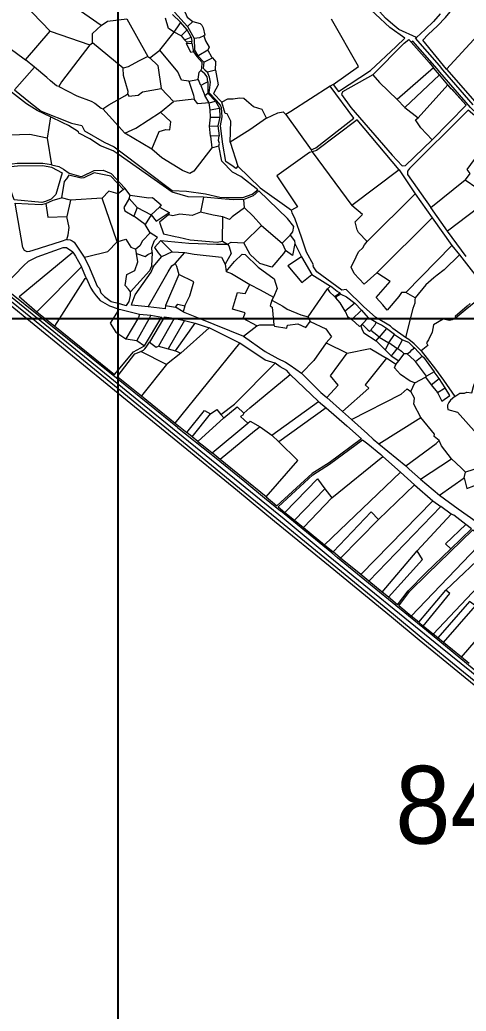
# Model space of a CAD drawing. Header units: metres. Extents: x 548946 to 557077, y 1838800 to 1845419.
# Drawn here: x 550899 to 551358, y 1840288 to 1841307 of the extents above; entities that cross this region are included whole.
import ezdxf
from ezdxf.enums import TextEntityAlignment as Align

# ---------------------------------------------------------------- set-up
doc = ezdxf.new("R2010")
doc.units = ezdxf.units.M
doc.header["$LTSCALE"] = 28
doc.linetypes.add('MEDIUM_DASHED', pattern=[4.5, 3, -1.5])
for name, color, linetype, lineweight in [('10', 7, 'Continuous', 13), ('22', 7, 'Continuous', 13), ('30', 7, 'Continuous', 13), ('46', 7, 'Continuous', 13), ('55', 7, 'Continuous', 35), ('60', 7, 'Continuous', 25)]:
    doc.layers.add(name, color=color, linetype=linetype, lineweight=lineweight)

msp = doc.modelspace()

# ---------------------------------------------------------------- linework, layer by layer
at = {"layer": '10'}
for p, q in [((550982.75, 1841301.4), (550906.26, 1841354.74)), ((551009.18, 1841308.18), (551030.6, 1841269.44)), ((551056.03, 1841312.61), (551064.32, 1841304.8)), ((551057.92, 1841315.1), (551071.43, 1841300.53)), ((551071.02, 1841296.87), (551064.32, 1841304.8)), ((551076.87, 1841305.67), (551071.43, 1841300.53)), ((551071.43, 1841300.53), (551078.12, 1841287.87)), ((550904.93, 1841266.15), (550930.15, 1841295.68)), ((550930.15, 1841295.68), (550971.09, 1841281.44)), ((551042.97, 1841276.12), (551057.58, 1841294.52)), ((551064.95, 1841290.62), (551057.58, 1841294.52)), ((551071.02, 1841296.87), (551064.95, 1841290.62)), ((551064.95, 1841290.62), (551068.28, 1841286.78)), ((551068.28, 1841286.78), (551075.27, 1841289.45)), ((551075.27, 1841289.45), (551071.02, 1841296.87)), ((551075.27, 1841289.45), (551075.83, 1841284.82)), ((550971.09, 1841281.44), (550973.86, 1841283.43)), ((551005.13, 1841257.38), (550973.86, 1841283.43)), ((551068.28, 1841286.78), (551070.66, 1841284.22)), ((551070.66, 1841284.22), (551070.39, 1841282.96)), ((551075.83, 1841284.82), (551070.66, 1841284.22)), ((551075.97, 1841283.31), (551075.83, 1841284.82)), ((551030.6, 1841269.44), (551032.83, 1841268.15)), ((551032.83, 1841268.15), (551042.97, 1841276.12)), ((551083.18, 1841270.6), (551082.17, 1841270.33)), ((551088.24, 1841263.73), (551082.17, 1841270.33)), ((551092.48, 1841276.09), (551083.18, 1841270.6)), ((551088.24, 1841263.73), (551097.1, 1841268.11)), ((551097.1, 1841268.11), (551100.65, 1841264.16)), ((550893.3, 1841235.35), (550914.1, 1841258.46)), ((550914.1, 1841258.46), (550904.93, 1841266.15)), ((551100.2, 1841255.35), (551100.65, 1841264.16)), ((551324.34, 1841258.02), (551286.92, 1841225.41)), ((551100.2, 1841255.35), (551091.83, 1841253.27)), ((551330.58, 1841250.52), (551295.1, 1841217.23)), ((551057.17, 1841223.3), (551044.43, 1841236.64)), ((551084.96, 1841239.85), (551082.46, 1841246.36)), ((551084.96, 1841239.85), (551089.33, 1841229.44)), ((551092.39, 1841243.57), (551092.47, 1841231.67)), ((551221.26, 1841240.82), (551218.22, 1841239.07)), ((551339.05, 1841240.44), (551308.56, 1841206.5)), ((551357.94, 1841219.4), (551339.05, 1841240.44)), ((551089.33, 1841229.44), (551092.47, 1841231.67)), ((551093.53, 1841221.74), (551089.33, 1841229.44)), ((551092.47, 1841231.67), (551100.21, 1841223.7)), ((551043.61, 1841212.42), (551057.17, 1841223.3)), ((551078.4, 1841225.77), (551057.17, 1841223.3)), ((551100.21, 1841223.7), (551104.28, 1841216.31)), ((551104.28, 1841216.31), (551104.53, 1841207.19)), ((550930.55, 1841207.59), (550927.1, 1841185.65)), ((550984.25, 1841215.56), (551007.12, 1841190.6)), ((551104.53, 1841207.19), (551102.7, 1841198.1)), ((551172.57, 1841209.78), (551198.62, 1841173.56)), ((551102.7, 1841198.1), (551104.05, 1841187.78)), ((551323, 1841183.9), (551311.46, 1841196.3)), ((550927.1, 1841185.65), (550931.6, 1841158.04)), ((551034.66, 1841174.12), (551007.12, 1841190.6)), ((551094.95, 1841187.41), (551096.42, 1841175.43)), ((551096.42, 1841175.43), (551103.77, 1841177.72)), ((551106.72, 1841161.95), (551103.77, 1841177.72)), ((551115.35, 1841181.48), (551123.35, 1841156.64)), ((551198.62, 1841173.56), (551199.76, 1841171.37)), ((551199.76, 1841171.37), (551240.47, 1841116.39)), ((551288.97, 1841153.05), (551240.47, 1841116.39)), ((551288.97, 1841153.05), (551305.68, 1841128.16)), ((551321.61, 1841114.36), (551357.09, 1841142.62)), ((550951.16, 1841121.72), (550941.9, 1841124.14)), ((551007.01, 1841133.94), (551005.44, 1841132.75)), ((551012.56, 1841126.75), (551007.01, 1841133.94)), ((551011.54, 1841123.54), (551012.56, 1841126.75)), ((551088.03, 1841124.76), (551084.72, 1841109.3)), ((551305.68, 1841128.16), (551256.34, 1841079.21)), ((551305.68, 1841128.16), (551323.22, 1841103.76)), ((550951.16, 1841121.72), (550947.35, 1841104.87)), ((550999.15, 1841078.98), (550983.68, 1841123.84)), ((551019.55, 1841114.32), (551034.08, 1841106.66)), ((551042.57, 1841114.52), (551034.08, 1841106.66)), ((551042.57, 1841114.52), (551052.41, 1841109.12)), ((551130.14, 1841113.75), (551129.44, 1841122.51)), ((551339.02, 1841089.96), (551321.61, 1841114.36)), ((551027.78, 1841096.76), (551016.08, 1841105.19)), ((551052.41, 1841109.12), (551052, 1841106.57)), ((551107.34, 1841079.45), (551107.68, 1841104.55)), ((551323.22, 1841103.76), (551266.02, 1841046.92)), ((551323.22, 1841103.76), (551343.45, 1841075.09)), ((551033.1, 1841088.15), (551027.78, 1841096.76)), ((551129.37, 1841078.01), (551147.67, 1841095.77)), ((551358.2, 1841063.72), (551339.02, 1841089.96)), ((551044.09, 1841080.43), (551055.61, 1841068.52)), ((551107.34, 1841079.45), (551112.7, 1841076.6)), ((551135.76, 1841065.98), (551129.37, 1841078.01)), ((551168.67, 1841077.41), (551172.34, 1841069.93)), ((551181.77, 1841077.13), (551188.73, 1841063.35)), ((551343.45, 1841075.09), (551296.06, 1841026.67)), ((551343.45, 1841075.09), (551351.24, 1841065.47)), ((550898.22, 1841022.79), (550953.57, 1841068.16)), ((551018.96, 1841066.82), (551018.38, 1841071.27)), ((551035.1, 1841068.04), (551034.47, 1841054.03)), ((551036.35, 1841053.71), (551044.6, 1841063.42)), ((551055.61, 1841068.52), (551044.6, 1841063.42)), ((551055.61, 1841068.52), (551068.7, 1841068.08)), ((551058.75, 1841056.73), (551068.7, 1841068.08)), ((551351.24, 1841065.47), (551378.99, 1841030.05)), ((550916.43, 1841007), (550962.3, 1841053.25)), ((550967.06, 1841041.78), (550962.3, 1841053.25)), ((551036.35, 1841053.71), (551034.47, 1841054.03)), ((551109.99, 1841055.8), (551111.2, 1841048.38)), ((551062.45, 1841045.17), (551048.79, 1841013.33)), ((551189.1, 1841037.17), (551199.19, 1841045.43)), ((551199.19, 1841045.43), (551218.43, 1841033.43)), ((551218.43, 1841033.43), (551215.3, 1841030.41)), ((550898.22, 1841022.79), (550916.43, 1841007)), ((551195.42, 1841001.91), (551215.3, 1841030.41)), ((551222.71, 1841022.7), (551224.03, 1841021.39)), ((551229.23, 1841025.18), (551228.04, 1841026.32)), ((551305.6, 1841021.28), (551296.06, 1841026.67)), ((551048.79, 1841013.33), (551058.92, 1841011.63)), ((551068.71, 1841013.14), (551066.8, 1841006.99)), ((551159.8, 1841022.12), (551158.12, 1841019.09)), ((551250.26, 1841008.8), (551243.41, 1841015.83)), ((551000, 1841009.98), (551000.68, 1841009.74)), ((551022.18, 1841004.56), (551033.7, 1841003.35)), ((551066.8, 1841006.99), (551058.92, 1841011.63)), ((551066.8, 1841006.99), (551084.07, 1841000)), ((551195.42, 1841001.91), (551197.64, 1840997.14)), ((551240.57, 1840999), (551250.26, 1841008.8)), ((551250.26, 1841008.8), (551257.16, 1841000.78)), ((550906.29, 1841000), (551000, 1840923.38)), ((551027.11, 1840972.09), (551044.12, 1841000)), ((551046.65, 1841000), (551032.46, 1840975.59)), ((551057.76, 1841000.22), (551041.56, 1840971.52)), ((551068.41, 1840998.03), (551051.51, 1840968.92)), ((551058.83, 1841000), (551057.76, 1841000.22)), ((551059.05, 1840966.68), (551079.36, 1840995.4)), ((551079.36, 1840995.4), (551093.73, 1840990.59)), ((551251.17, 1840994.21), (551249.58, 1840992.46)), ((551257.16, 1841000.78), (551251.17, 1840994.21)), ((551258.46, 1841000), (551257.16, 1841000.78)), ((551265.42, 1840995.82), (551258.46, 1841000)), ((551064.61, 1840964.53), (551093.73, 1840990.59)), ((551276.01, 1840989.94), (551268.56, 1840980.97)), ((551284.37, 1840983.46), (551276.01, 1840989.94)), ((551284.37, 1840983.46), (551292.43, 1840978.25)), ((551213.98, 1840975.02), (551235.61, 1840964.28)), ((551278.35, 1840974.89), (551274.72, 1840967.83)), ((551287.88, 1840969.31), (551292.43, 1840978.25)), ((551049.79, 1840952.65), (551023.47, 1840965.96)), ((551064.61, 1840964.53), (551049.79, 1840952.65)), ((551059.05, 1840966.68), (551064.61, 1840964.53)), ((551312.82, 1840961.32), (551304.84, 1840969.84)), ((551306.03, 1840955.76), (551312.82, 1840961.32)), ((551049.79, 1840952.65), (551024.08, 1840920.39)), ((551285.72, 1840952.75), (551276.17, 1840959.16)), ((551285.72, 1840952.75), (551288.8, 1840956.67)), ((551317.26, 1840940.91), (551306.03, 1840955.76)), ((551177.03, 1840942.44), (551206.21, 1840914.84)), ((551330.33, 1840938.33), (551325.17, 1840945.38)), ((551000, 1840939.78), (551024.08, 1840920.39)), ((551301.28, 1840924.99), (551305.17, 1840933.89)), ((551305.17, 1840933.89), (551316.11, 1840939.65)), ((551316.11, 1840939.65), (551321.98, 1840931.91)), ((551321.98, 1840931.91), (551330.33, 1840938.33)), ((551321.98, 1840931.91), (551328.51, 1840923.84)), ((551024.08, 1840920.39), (551058.66, 1840892.59)), ((551328.51, 1840923.84), (551336.55, 1840928.71)), ((551158.13, 1840880.06), (551206.21, 1840914.84)), ((551206.21, 1840914.84), (551213.92, 1840908.21)), ((551076.19, 1840878.46), (551094.93, 1840902.11)), ((551108.89, 1840897.75), (551105.53, 1840901.34)), ((551213.92, 1840908.21), (551165.3, 1840873.09)), ((551058.66, 1840892.59), (551070.6, 1840882.99)), ((551108.89, 1840897.75), (551082.18, 1840873.72)), ((551096.8, 1840862.05), (551133.62, 1840892.35)), ((551268.28, 1840871.25), (551311.42, 1840898.21)), ((551076.19, 1840878.46), (551070.6, 1840882.99)), ((551146.09, 1840888.82), (551158.13, 1840880.06)), ((551158.13, 1840880.06), (551165.3, 1840873.09)), ((551082.18, 1840873.72), (551076.19, 1840878.46)), ((551332.66, 1840869.05), (551330.15, 1840874.58)), ((551343.04, 1840855.77), (551332.66, 1840869.05)), ((551219.96, 1840815.5), (551272.41, 1840858.01)), ((551272.41, 1840858.01), (551290.6, 1840841.88)), ((551311.1, 1840835), (551343.04, 1840855.77)), ((551212.41, 1840767.21), (551290.6, 1840841.88)), ((551290.6, 1840841.88), (551305.07, 1840828.95)), ((551356.16, 1840836.16), (551357.45, 1840841.97)), ((551268.03, 1840793.48), (551305.07, 1840828.95)), ((551305.07, 1840828.95), (551323.62, 1840812.66)), ((551311.1, 1840835), (551330.76, 1840818.45)), ((551330.76, 1840818.45), (551356.16, 1840836.16)), ((551181.38, 1840792.78), (551212.78, 1840824.93)), ((551212.78, 1840824.93), (551219.96, 1840815.5)), ((551152.23, 1840816.52), (551163.46, 1840807.36)), ((551190.69, 1840785.05), (551219.96, 1840815.5)), ((551249.79, 1840736.67), (551323.62, 1840812.66)), ((551323.62, 1840812.66), (551331.85, 1840806.68)), ((551164.53, 1840806.43), (551171.69, 1840800.7)), ((551171.69, 1840800.7), (551181.38, 1840792.78)), ((551257.9, 1840729.82), (551331.85, 1840806.68)), ((551307.7, 1840761.25), (551342.54, 1840798.97)), ((551342.54, 1840798.97), (551331.85, 1840806.68)), ((551181.38, 1840792.78), (551190.69, 1840785.05)), ((551228.95, 1840753.76), (551268.03, 1840793.48)), ((551190.69, 1840785.05), (551212.41, 1840767.21)), ((551301.61, 1840693.96), (551377.2, 1840773.11)), ((551212.41, 1840767.21), (551221.2, 1840760.01)), ((551271.63, 1840718.53), (551307.7, 1840761.25)), ((551337.29, 1840720.78), (551385.29, 1840766.43)), ((551324.28, 1840675.51), (551398.56, 1840754.76)), ((551353.15, 1840651.84), (551424.88, 1840734.97)), ((551309.28, 1840687.65), (551337.29, 1840720.78)), ((551287.52, 1840705.76), (551278.13, 1840713.44)), ((551361.65, 1840708.9), (551328.84, 1840671.61)), ((551313.93, 1840683.83), (551309.28, 1840687.65)), ((551361.03, 1840645.29), (551353.15, 1840651.84))]:
    msp.add_line(p, q, dxfattribs=at)
for points in [[(551306.9, 1841288.96), (551288.84, 1841297.41), (551282.58, 1841302.58), (551275.11, 1841309.06), (551231.48, 1841357.96), (551232.23, 1841360.74)], [(550884.48, 1841336.19), (550892.17, 1841337.05), (550902.8, 1841324.15), (550930.15, 1841295.68)], [(551337.96, 1841256.44), (551313.57, 1841286.47), (551319.04, 1841292.22), (551328.63, 1841301.1), (551336.67, 1841309.45), (551353.41, 1841329.82), (551354.77, 1841331.22)], [(551337.96, 1841256.44), (551381.75, 1841304.12), (551408.33, 1841333.06)], [(551067.65, 1841318.01), (551070.9, 1841309.95), (551076.87, 1841305.67)], [(551221.26, 1841240.82), (551226.87, 1841233.64), (551259.56, 1841255.07), (551286.02, 1841279.88), (551294.96, 1841288.25), (551279.68, 1841299.28), (551250.1, 1841326.71)], [(550982.75, 1841301.4), (550989.26, 1841305.85), (551009.18, 1841308.18)], [(551057.58, 1841294.52), (551051.94, 1841298.39), (551048.7, 1841308.92)], [(551221.26, 1841240.82), (551247.32, 1841259.35), (551219.57, 1841307.77)], [(551331.13, 1841313.55), (551331.42, 1841313.36), (551324.54, 1841305.64), (551315.96, 1841297.32), (551306.9, 1841288.96)], [(550973.86, 1841283.43), (550973.6, 1841293.25), (550982.75, 1841301.4)], [(551057.58, 1841294.52), (551063.39, 1841302.99), (551064.32, 1841304.8)], [(551076.87, 1841305.67), (551084.39, 1841303.56), (551086.23, 1841301.66), (551087.4, 1841298.86)], [(551087.4, 1841298.86), (551089.2, 1841291.58), (551088.22, 1841290.79)], [(551337.96, 1841256.44), (551371.85, 1841217.72), (551439.13, 1841302.95)], [(551088.22, 1841290.79), (551083.64, 1841288.79), (551078.12, 1841287.87)], [(551078.12, 1841287.87), (551078.67, 1841276.05), (551082.17, 1841270.33)], [(551088.22, 1841290.79), (551089.79, 1841285.54), (551093.54, 1841278.96), (551092.48, 1841276.09)], [(550971.09, 1841281.44), (550941.86, 1841243.3), (550939.01, 1841238.72)], [(551070.39, 1841282.96), (551075.97, 1841283.31), (551077.62, 1841274.35)], [(551077.62, 1841274.35), (551074.76, 1841273.49), (551070.39, 1841282.96)], [(551261.93, 1841250.7), (551294.35, 1841283.29), (551299.18, 1841287.11)], [(551299.18, 1841287.11), (551320.03, 1841263.51), (551324.34, 1841258.02)], [(550870.3, 1841254.72), (550880.39, 1841265.05), (550890.51, 1841276.56), (550902.12, 1841268.06), (550904.93, 1841266.15)], [(551030.6, 1841269.44), (551021.15, 1841264.54), (551010.54, 1841258.75), (551005.13, 1841257.38)], [(551032.83, 1841268.15), (551040.73, 1841260.33), (551044.43, 1841236.64)], [(551072.79, 1841244.05), (551065.39, 1841245.2), (551061.57, 1841253.62), (551042.97, 1841276.12)], [(551077.62, 1841274.35), (551080.92, 1841269.42), (551086.57, 1841263.27)], [(551092.48, 1841276.09), (551096.18, 1841269.14), (551097.1, 1841268.11)], [(550939.01, 1841238.72), (550936.76, 1841239.42), (550930.64, 1841244.48), (550926.82, 1841247.98), (550914.1, 1841258.46)], [(551009.99, 1841231.14), (551010.52, 1841233.64), (551005.44, 1841250.14), (551005.13, 1841257.38)], [(551085.08, 1841255.02), (551086.06, 1841257.1), (551086.57, 1841263.27)], [(551088.24, 1841263.73), (551087.48, 1841257.64), (551089.15, 1841255.66), (551091.83, 1841253.27)], [(551339.05, 1841240.44), (551330.58, 1841250.52), (551324.34, 1841258.02)], [(550600.12, 1841248.87), (550709.52, 1841160.5), (550879.4, 1841021.99), (550906.29, 1841000)], [(550930.55, 1841207.59), (550916.76, 1841214.12), (550905.89, 1841220.89), (550890.43, 1841232.72), (550885.87, 1841237.52), (550881.73, 1841242.02), (550871.46, 1841249.74)], [(551082.46, 1841246.36), (551083.3, 1841253.39), (551085.08, 1841255.02)], [(551092.39, 1841243.57), (551091.61, 1841248.59), (551089.2, 1841251.52), (551085.08, 1841255.02)], [(551116.86, 1841157.32), (551114.4, 1841159.04), (551110.99, 1841161.41), (551107.75, 1841179.28), (551105.19, 1841198.29), (551107.07, 1841207.63), (551106.55, 1841216.8), (551105.5, 1841219.39), (551101.36, 1841224.24), (551093.57, 1841232.25), (551095.07, 1841243.13), (551094.05, 1841248.14), (551091.83, 1841253.27)], [(551100.2, 1841255.35), (551102.81, 1841240.21), (551098.23, 1841231.32), (551106.66, 1841222.44)], [(551261.93, 1841250.7), (551230.77, 1841233.03), (551229.86, 1841230.29), (551239.26, 1841217.02), (551281.85, 1841168.11)], [(551261.93, 1841250.7), (551269.02, 1841242.63), (551286.92, 1841225.41)], [(550939.01, 1841238.72), (550957.63, 1841228.98), (550972.37, 1841223.45), (550976.26, 1841221.57), (550982.74, 1841216.41), (550984.25, 1841215.56)], [(551009.99, 1841231.14), (551010.96, 1841228.72), (551020.64, 1841229.71), (551024.97, 1841233.09), (551044.43, 1841236.64)], [(551072.79, 1841244.05), (551081.67, 1841246.01), (551082.46, 1841246.36)], [(551072.79, 1841244.05), (551077.66, 1841229.7), (551078.4, 1841225.77)], [(551092.39, 1841243.57), (551089.6, 1841242.21), (551084.96, 1841239.85)], [(551218.22, 1841239.07), (551177.57, 1841213.05), (551172.57, 1841209.78)], [(551198.62, 1841173.56), (551203.38, 1841175.53), (551242.43, 1841206.06), (551218.22, 1841239.07)], [(551344.18, 1841234.73), (551342.71, 1841236.37), (551339.05, 1841240.44)], [(550893.3, 1841235.35), (550910.02, 1841221.69), (550920.97, 1841213.35), (550952.21, 1841201.05), (550962.85, 1841198.51), (550965.58, 1841193.09), (550985.66, 1841181.51), (550995.85, 1841176.6), (551000, 1841173.49)], [(550984.25, 1841215.56), (550990.52, 1841219.93), (551006.96, 1841229.2), (551009.99, 1841231.14)], [(551152.73, 1841206.19), (551148.12, 1841215.09), (551139.42, 1841217.59), (551132.21, 1841223.98), (551129.41, 1841226.23), (551125.03, 1841226.72), (551118.37, 1841225.54), (551112.58, 1841225.75), (551106.66, 1841222.44)], [(551323, 1841183.9), (551357.94, 1841219.4), (551344.18, 1841234.73)], [(551093.53, 1841221.74), (551082.21, 1841220.93), (551078.4, 1841225.77)], [(551094.83, 1841214.82), (551093.53, 1841221.74), (551100.21, 1841223.7)], [(551095.08, 1841207.06), (551094.83, 1841214.82), (551104.28, 1841216.31)], [(551115.35, 1841181.48), (551115.85, 1841202.85), (551112.23, 1841210.48), (551110.22, 1841210.98), (551106.66, 1841222.44)], [(551286.92, 1841225.41), (551295.1, 1841217.23), (551308.56, 1841206.5)], [(550948.88, 1841198.43), (550943.19, 1841201.28), (550930.55, 1841207.59)], [(551007.12, 1841190.6), (551018.35, 1841195.72), (551043.61, 1841212.42)], [(551034.66, 1841174.12), (551042.22, 1841192.24), (551049.28, 1841194.34), (551053.27, 1841194), (551054.42, 1841202.25), (551043.61, 1841212.42)], [(551094.18, 1841197.79), (551095.08, 1841207.06), (551104.53, 1841207.19)], [(551152.73, 1841206.19), (551135.38, 1841194.16), (551115.35, 1841181.48)], [(551152.73, 1841206.19), (551164.45, 1841211.68), (551169.88, 1841212.48), (551172.57, 1841209.78)], [(551357.73, 1841211.76), (551299.74, 1841154.24), (551297.61, 1841151.42), (551297.8, 1841148.15), (551321.61, 1841114.36)], [(551311.46, 1841196.3), (551305.88, 1841204.52), (551308.56, 1841206.5)], [(551386.99, 1841191.65), (551360.18, 1841214.19), (551357.73, 1841211.76)], [(551000, 1841169.12), (550995.05, 1841172.6), (550981.79, 1841177.81), (550971.11, 1841184.79), (550959.64, 1841190.72), (550959.27, 1841192.09), (550948.88, 1841198.43)], [(551104.05, 1841187.78), (551094.95, 1841187.41), (551094.18, 1841197.79), (551102.7, 1841198.1)], [(551288.97, 1841153.05), (551245.82, 1841204.44), (551204.14, 1841173.01), (551199.76, 1841171.37)], [(550927.1, 1841185.65), (550918.8, 1841187.14), (550909.27, 1841189.33), (550888.11, 1841188.65), (550887.14, 1841188.47), (550886.49, 1841188.49), (550864.96, 1841180.36)], [(551103.77, 1841177.72), (551104.25, 1841180.07), (551103.39, 1841182.96), (551104.05, 1841187.78)], [(551386.99, 1841191.65), (551358.74, 1841153.3), (551361.91, 1841149.19), (551357.09, 1841142.62)], [(550931.6, 1841158.04), (550922.64, 1841159.31), (550896.11, 1841159.42), (550885.84, 1841157.95), (550880.4, 1841155.28), (550877.89, 1841153.97), (550864.96, 1841180.36)], [(551096.42, 1841175.43), (551077.78, 1841151.47), (551073.94, 1841149.22), (551066.12, 1841152.36), (551045.04, 1841165.31), (551034.66, 1841174.12)], [(551281.85, 1841168.11), (551292.31, 1841157.2), (551295.8, 1841157.5), (551323, 1841183.9)], [(551000, 1841173.49), (551055.62, 1841131.77), (551070.5, 1841130.94), (551089.82, 1841128.25), (551104.81, 1841124.94), (551111.02, 1841124.5), (551128.41, 1841124.4), (551138.1, 1841127.81), (551143.75, 1841132.55)], [(551088.03, 1841124.76), (551071.96, 1841125.16), (551055.76, 1841129.86), (551000, 1841169.12)], [(551199.76, 1841171.37), (551197.01, 1841170.72), (551163.18, 1841146.9), (551184.54, 1841114.8), (551178.23, 1841111.62)], [(550931.6, 1841158.04), (550939.05, 1841156.48), (550943.99, 1841153.67), (550949.83, 1841149.6), (550961.76, 1841146.06), (550963.54, 1841146.3), (550975.53, 1841152.36), (550984.82, 1841152.62), (550992.98, 1841149.11), (551007.01, 1841133.94)], [(551143.75, 1841132.55), (551126.38, 1841145.95), (551117.73, 1841150.67), (551106.72, 1841161.95)], [(551123.35, 1841156.64), (551121.17, 1841154.33), (551116.86, 1841157.32)], [(551005.44, 1841132.75), (550992.52, 1841146.51), (550975.46, 1841149.86), (550964.72, 1841144.85), (550962.04, 1841144.45), (550949.35, 1841147.37), (550947.08, 1841143.72), (550944.69, 1841141.09), (550941.9, 1841124.14)], [(551357.09, 1841142.62), (551380.93, 1841126.38), (551381.24, 1841122.18), (551339.02, 1841089.96)], [(550925.74, 1841118.18), (550933.25, 1841121.6), (550941.9, 1841124.14)], [(551005.44, 1841132.75), (551000.22, 1841128.21), (550990.35, 1841130.95), (550983.68, 1841123.84), (550951.16, 1841121.72)], [(551012.56, 1841126.75), (551031.74, 1841124.14), (551035.42, 1841124.56), (551044.41, 1841116.97), (551042.57, 1841114.52)], [(551129.44, 1841122.51), (551118.52, 1841122.14), (551110.05, 1841122.62), (551088.03, 1841124.76)], [(551177.03, 1841085.6), (551179.81, 1841089.12), (551180.86, 1841094.6), (551174.29, 1841103.06), (551144.89, 1841131.37), (551138.83, 1841126.11), (551129.44, 1841122.51)], [(550947.42, 1841081.15), (550941.55, 1841079.22), (550912.44, 1841070.04), (550909.05, 1841068.93), (550906.32, 1841068.71), (550903.72, 1841070), (550902.11, 1841073.19), (550894.19, 1841118.64), (550920.82, 1841117.18), (550925.74, 1841118.18)], [(550925.74, 1841118.18), (550927.65, 1841104.36), (550947.35, 1841104.87)], [(551011.54, 1841123.54), (551005.86, 1841114.17), (551006.97, 1841110.68), (551016.08, 1841105.19)], [(551011.54, 1841123.54), (551019.55, 1841114.32), (551016.08, 1841105.19)], [(551256.34, 1841079.21), (551247.16, 1841088.38), (551246.01, 1841091.28), (551243.94, 1841099.38), (551251.51, 1841107), (551240.47, 1841116.39)], [(550947.42, 1841081.15), (550948.58, 1841086.05), (550949.72, 1841093.57), (550947.35, 1841104.87)], [(551084.72, 1841109.3), (551076.18, 1841106.13), (551063.68, 1841107.31), (551056.31, 1841105.79), (551052, 1841106.57)], [(551107.68, 1841104.55), (551097.94, 1841106.47), (551084.72, 1841109.3)], [(551130.14, 1841113.75), (551117.22, 1841104.67), (551114.45, 1841101.87), (551107.68, 1841104.55)], [(551147.67, 1841095.77), (551138.99, 1841105.36), (551130.14, 1841113.75)], [(551147.67, 1841095.77), (551168.67, 1841077.41), (551177.03, 1841085.6)], [(551033.1, 1841088.15), (551025.25, 1841079.8), (551022.24, 1841074.89), (551018.38, 1841071.27)], [(551035.1, 1841068.04), (551034.61, 1841072.99), (551037.53, 1841080.18), (551040.64, 1841083.54), (551033.1, 1841088.15)], [(550947.42, 1841081.15), (550950.74, 1841080.88), (550952.78, 1841080.09), (550954.75, 1841078.52), (550965.29, 1841063.26)], [(550965.29, 1841063.26), (550968.68, 1841063.94), (550989.56, 1841069.13), (550999.15, 1841078.98)], [(550999.15, 1841078.98), (551008.14, 1841081.58), (551013.28, 1841073.58), (551018.38, 1841071.27)], [(551044.09, 1841080.43), (551072.68, 1841077.66), (551101.08, 1841076.66), (551112.7, 1841076.6)], [(551112.7, 1841076.6), (551113.99, 1841074.78), (551116.44, 1841066.95), (551109.99, 1841055.8)], [(551112.7, 1841076.6), (551116.23, 1841078.62), (551129.37, 1841078.01)], [(551181.77, 1841077.13), (551179.43, 1841064.89), (551172.34, 1841069.93)], [(551266.02, 1841046.92), (551253.21, 1841035.34), (551242.89, 1841046.48), (551239.9, 1841052.75), (551244.76, 1841063.41), (551247.34, 1841068.68), (551251.61, 1841072.64), (551253.34, 1841075.87), (551256.34, 1841079.21)], [(550953.57, 1841068.16), (550947.1, 1841072.68), (550943.32, 1841072.6), (550939.27, 1841071.44), (550916.6, 1841063.17), (550907.64, 1841058.75), (550903.05, 1841054.64), (550883.99, 1841034.82)], [(550953.57, 1841068.16), (550956.15, 1841064.23), (550962.3, 1841053.25)], [(550965.29, 1841063.26), (550969.52, 1841054.43), (550978.47, 1841033.41), (550980.83, 1841030.77), (550982.29, 1841026.49), (550986.05, 1841022.53), (550993.03, 1841017.52), (551000, 1841015.71)], [(551012.8, 1841027.38), (551010.87, 1841030.34), (551007.39, 1841034.09), (551009.02, 1841045.16), (551017.4, 1841049.51), (551020.29, 1841058.38), (551018.96, 1841066.82)], [(551018.96, 1841066.82), (551027.89, 1841063.79), (551030.74, 1841065.76), (551035.1, 1841068.04)], [(551068.7, 1841068.08), (551078.41, 1841066.2), (551106.28, 1841063.17), (551109.99, 1841055.8)], [(551111.2, 1841048.38), (551119.74, 1841058.68), (551127.53, 1841066.37), (551130.81, 1841065.88), (551144.07, 1841052.71), (551160.69, 1841040.92), (551163.55, 1841030.83), (551159.8, 1841022.12)], [(551172.34, 1841069.93), (551170.32, 1841066.97), (551158.26, 1841052.84), (551145.92, 1841056.57), (551135.76, 1841065.98)], [(551188.73, 1841063.35), (551174.6, 1841054.24), (551189.1, 1841037.17)], [(551351.24, 1841065.47), (551335.33, 1841050.17), (551328.06, 1841044.7), (551324.74, 1841041.92), (551316.73, 1841034.58), (551305.6, 1841021.28)], [(551030.83, 1841011.96), (551013.67, 1841013.91), (551014.63, 1841016.31), (551017.55, 1841024.45), (551034.02, 1841047.73), (551036.35, 1841053.71)], [(551034.47, 1841054.03), (551032.16, 1841048.95), (551022.89, 1841038.62)], [(551030.83, 1841011.96), (551051.56, 1841048.18), (551055.46, 1841054.1), (551058.75, 1841056.73)], [(551058.75, 1841056.73), (551060.21, 1841054.03), (551062.45, 1841045.17)], [(551068.71, 1841013.14), (551073.72, 1841023.47), (551077.78, 1841037.7), (551062.45, 1841045.17)], [(551111.2, 1841048.38), (551116.64, 1841046.35), (551135.43, 1841034.95)], [(551296.06, 1841026.67), (551291.65, 1841026.84), (551288.69, 1841022.62), (551276.77, 1841008.52), (551272.4, 1841014.02), (551265.37, 1841021.73), (551279.74, 1841038.03), (551266.02, 1841046.92)], [(550934.81, 1840992.25), (550966.06, 1841041.21), (550967.06, 1841041.78)], [(550967.06, 1841041.78), (550972.14, 1841031.12), (550974.35, 1841027.5), (550977.37, 1841023.55), (550981.63, 1841018.64), (550991.35, 1841012.99), (551000, 1841009.98)], [(551022.89, 1841038.62), (551019.45, 1841034.78), (551012.8, 1841027.38)], [(551142.7, 1840992.61), (551128.55, 1841000.08), (551130.75, 1841005.92), (551117.55, 1841009.58), (551122.89, 1841026.84), (551130.85, 1841025.74), (551135.43, 1841034.95)], [(551135.43, 1841034.95), (551146.08, 1841029.71), (551159.8, 1841022.12)], [(551228.04, 1841026.32), (551225.53, 1841027.87), (551218.43, 1841033.43)], [(551000, 1841015.71), (551006.8, 1841013.95), (551008.66, 1841013.52), (551011.32, 1841017.4), (551012.83, 1841023.63), (551012.8, 1841027.38)], [(551215.3, 1841030.41), (551217.43, 1841027.36), (551222.71, 1841022.7)], [(551222.71, 1841022.7), (551224.18, 1841023.64), (551228.04, 1841026.32)], [(551224.03, 1841021.39), (551225.6, 1841023.26), (551229.23, 1841025.18)], [(551229.23, 1841025.18), (551235.01, 1841022.5), (551243.41, 1841015.83)], [(551380.58, 1841027.81), (551357.07, 1841008.75), (551346.9, 1840999.96)], [(551048.79, 1841013.33), (551048.28, 1841010.1), (551030.83, 1841011.96)], [(551058.92, 1841011.63), (551061.36, 1841014.81), (551068.71, 1841013.14)], [(551158.12, 1841019.09), (551156.53, 1841013.19), (551158.54, 1841011.6), (551160.2, 1840993.53)], [(551158.12, 1841019.09), (551169.51, 1841012.86), (551173.91, 1841009.67), (551187.86, 1841003.93), (551195.42, 1841001.91)], [(551233.48, 1841007.71), (551228.33, 1841016.07), (551224.03, 1841021.39)], [(551243.41, 1841015.83), (551241.46, 1841014.09), (551233.48, 1841007.71)], [(551305.6, 1841021.28), (551305.1, 1841019.22), (551305.11, 1841015.99), (551303.3, 1841010.41), (551295.75, 1840980.42)], [(551362.06, 1841015.41), (551358.93, 1841012.7), (551346.82, 1841001.98), (551346.9, 1840999.96)], [(550916.43, 1841007), (550925.15, 1841000), (550934.81, 1840992.25)], [(551000.68, 1841009.74), (550998.42, 1841005.67), (550991.98, 1840995.43), (550997.61, 1840986.06), (551007.95, 1840979.12), (551019.36, 1840977.32), (551027.11, 1840972.09)], [(551000.68, 1841009.74), (551002.86, 1841009.43), (551022.18, 1841004.56)], [(551022.18, 1841004.56), (551020.93, 1841001.04), (551007.95, 1840979.12)], [(551033.7, 1841003.35), (551031.85, 1841000), (551019.36, 1840977.32)], [(551033.7, 1841003.35), (551044.93, 1841001.33), (551044.12, 1841000)], [(551233.48, 1841007.71), (551236.07, 1841002.16), (551240.57, 1840999)], [(550934.81, 1840992.25), (550996.44, 1840942.57), (551000, 1840946.86)], [(551057.76, 1841000.22), (551047.55, 1841001.54), (551046.65, 1841000)], [(551058.83, 1841000), (551068.41, 1840998.03), (551079.36, 1840995.4)], [(551084.07, 1841000), (551129.09, 1840981.78), (551142.7, 1840992.61)], [(551142.7, 1840992.61), (551145.97, 1840993.49), (551160.2, 1840993.53)], [(551160.2, 1840993.53), (551160.92, 1840992.18), (551173.43, 1840990.21), (551174.35, 1840993.1), (551185, 1840994.61), (551193.05, 1840990.67), (551197.64, 1840997.14)], [(551197.64, 1840997.14), (551213.58, 1840989.3), (551219.41, 1840981.28), (551213.98, 1840975.02)], [(551249.58, 1840992.46), (551248.39, 1840991.82), (551240.57, 1840999)], [(551249.58, 1840992.46), (551251.21, 1840988.25), (551252.8, 1840985.3), (551265.59, 1840976.93)], [(551251.17, 1840994.21), (551253.55, 1840991.83), (551256.89, 1840988.54), (551258.67, 1840987.09), (551259.85, 1840987.72)], [(551259.85, 1840987.72), (551261.45, 1840990.16), (551263.94, 1840993.27), (551265.42, 1840995.82)], [(551276.01, 1840989.94), (551271.07, 1840993.07), (551265.42, 1840995.82)], [(551346.9, 1840999.96), (551343.55, 1840998.66), (551341.04, 1840998.13), (551334.3, 1840999.48), (551324.52, 1840993.63), (551322.96, 1840986.14), (551319.27, 1840978.1), (551317.24, 1840975.06), (551318.71, 1840972.14), (551311.7, 1840966.77)], [(551058.66, 1840892.59), (551125.23, 1840974.56), (551093.73, 1840990.59)], [(551129.09, 1840981.78), (551151.35, 1840966.2), (551164.44, 1840959.09), (551172.2, 1840955.1), (551176.96, 1840952.21), (551188.61, 1840943.68)], [(551268.56, 1840980.97), (551266.05, 1840982.94), (551259.85, 1840987.72)], [(551265.59, 1840976.93), (551268.56, 1840980.97), (551278.35, 1840974.89), (551284.37, 1840983.46)], [(551000, 1840946.86), (551015.85, 1840965.95), (551027.11, 1840972.09)], [(551027.62, 1840968.94), (551028.9, 1840970.49), (551032.46, 1840975.59)], [(551032.46, 1840975.59), (551039.31, 1840970.58), (551041.56, 1840971.52), (551051.51, 1840968.92), (551059.05, 1840966.68)], [(551161.5, 1840954.16), (551151.27, 1840957.37), (551125.23, 1840974.56)], [(551213.98, 1840975.02), (551201.24, 1840956.97), (551188.61, 1840943.68)], [(551280.94, 1840961.74), (551274.72, 1840967.83), (551265.59, 1840976.93)], [(551287.88, 1840969.31), (551286.69, 1840969.36), (551278.35, 1840974.89)], [(551292.43, 1840978.25), (551298.73, 1840975.71), (551303.7, 1840970.96), (551304.84, 1840969.84)], [(551311.7, 1840966.77), (551304.52, 1840974.13), (551299.07, 1840978.47), (551295.75, 1840980.42)], [(551000, 1840941.4), (551017.18, 1840963.72), (551023.47, 1840965.96)], [(551023.47, 1840965.96), (551026.3, 1840967.34), (551027.62, 1840968.94)], [(551214.75, 1840918.68), (551226.48, 1840931.59), (551218.42, 1840940.98), (551235.61, 1840964.28)], [(551235.61, 1840964.28), (551259.19, 1840969.22), (551276.17, 1840959.16)], [(551286.69, 1840969.36), (551285.33, 1840967.22), (551282.69, 1840963.86), (551280.94, 1840961.74)], [(551280.94, 1840961.74), (551288.8, 1840956.67), (551294.26, 1840963.62)], [(551287.88, 1840969.31), (551291.38, 1840966.45), (551294.26, 1840963.62)], [(551297.53, 1840963.74), (551295.11, 1840963.78), (551294.26, 1840963.62)], [(551297.53, 1840963.74), (551300.75, 1840966.27), (551302.28, 1840967.87), (551304.84, 1840969.84)], [(551297.53, 1840963.74), (551304.42, 1840957.24), (551306.03, 1840955.76)], [(551311.7, 1840966.77), (551317.86, 1840959.06), (551326.49, 1840947.94), (551334.7, 1840936.58), (551346.25, 1840919.93)], [(551312.82, 1840961.32), (551314.09, 1840960.2), (551325.17, 1840945.38)], [(551105.53, 1840901.34), (551119.8, 1840911.88), (551161.5, 1840954.16)], [(551177.03, 1840942.44), (551173.49, 1840946.59), (551166.61, 1840950.53), (551161.5, 1840954.16)], [(551276.17, 1840959.16), (551254.26, 1840932.01), (551258.1, 1840928.42), (551230.77, 1840904.54)], [(551305.17, 1840933.89), (551300.56, 1840935.62), (551290.45, 1840942.61), (551284.45, 1840949.21), (551285.72, 1840952.75)], [(551346.25, 1840919.93), (551351.59, 1840923.45), (551356.34, 1840923.16), (551358.67, 1840924.25), (551363.72, 1840923.7), (551365.59, 1840930.3), (551369.36, 1840940.78), (551376.82, 1840949.06), (551381.2, 1840947.58), (551388.48, 1840954.53), (551393.49, 1840953.88), (551400.76, 1840943.5)], [(551000, 1840941.4), (550999.23, 1840940.4), (551000, 1840939.78)], [(551129.22, 1840902.71), (551135.54, 1840908.25), (551177.03, 1840942.44)], [(551188.61, 1840943.68), (551208.66, 1840923.88), (551214.75, 1840918.68)], [(551325.17, 1840945.38), (551317.26, 1840940.91), (551316.11, 1840939.65)], [(551341.16, 1840921), (551336.55, 1840928.71), (551330.33, 1840938.33)], [(551000, 1840923.38), (551122.75, 1840823.02), (551160.95, 1840791.61), (551218.01, 1840745.08), (551281.14, 1840693.16), (551309.58, 1840669.75), (551353.21, 1840634.01), (551411.01, 1840586.86), (551438.45, 1840564.67), (551534.38, 1840489.08)], [(551240.1, 1840896.31), (551291.24, 1840922.41), (551297.27, 1840927.63), (551301.28, 1840924.99)], [(551311.42, 1840898.21), (551304.34, 1840912.07), (551304.98, 1840918.06), (551301.28, 1840924.99)], [(551324.41, 1840929.55), (551323.92, 1840929.55), (551323.43, 1840929.55)], [(551323.92, 1840930.04), (551323.92, 1840929.55), (551323.92, 1840929.06)], [(551329, 1840923.84), (551328.51, 1840923.84), (551328.02, 1840923.84)], [(551328.51, 1840924.33), (551328.51, 1840923.84), (551328.51, 1840923.35)], [(551328.51, 1840923.84), (551333.12, 1840915.18), (551341.16, 1840921)], [(551214.75, 1840918.68), (551230.77, 1840904.54), (551240.1, 1840896.31)], [(551346.25, 1840919.93), (551341.83, 1840916), (551340.22, 1840913.55), (551339, 1840911.1), (551338.77, 1840908.88), (551339.14, 1840906.52), (551349.15, 1840903.83), (551368.87, 1840881.4)], [(551070.6, 1840882.99), (551089.04, 1840905.6), (551094.93, 1840902.11)], [(551094.93, 1840902.11), (551101.47, 1840906.34), (551105.53, 1840901.34)], [(551108.89, 1840897.75), (551122.49, 1840909.09), (551129.22, 1840902.71)], [(551129.22, 1840902.71), (551128.17, 1840900.51), (551126.05, 1840899.31), (551133.62, 1840892.35)], [(551213.92, 1840908.21), (551235.48, 1840889.67), (551250.27, 1840876.32), (551217.22, 1840851.62), (551199.74, 1840840.66), (551163.46, 1840807.36)], [(551133.62, 1840892.35), (551135.94, 1840894.47), (551146.09, 1840888.82)], [(551240.1, 1840896.31), (551256.41, 1840881.37), (551262.5, 1840876.07), (551268.28, 1840871.25)], [(551330.15, 1840874.58), (551325.18, 1840878.88), (551325.57, 1840881.28), (551311.42, 1840898.21)], [(551146.09, 1840888.82), (551140.42, 1840884.12), (551104.92, 1840855.12)], [(551082.18, 1840873.72), (551089.6, 1840867.79), (551096.8, 1840862.05)], [(551152.23, 1840816.52), (551184.92, 1840854.03), (551165.3, 1840873.09)], [(551164.53, 1840806.43), (551200.43, 1840839.24), (551217.6, 1840850.21), (551251.48, 1840875.38), (551256.76, 1840871.24), (551270.14, 1840860.07), (551272.41, 1840858.01)], [(551268.28, 1840871.25), (551277.4, 1840863.64), (551296.03, 1840848.52)], [(551296.03, 1840848.52), (551327.17, 1840871.48), (551330.15, 1840874.58)], [(551152.23, 1840816.52), (551104.92, 1840855.12), (551096.8, 1840862.05)], [(551357.45, 1840841.97), (551353.03, 1840846.59), (551343.04, 1840855.77)], [(551392.63, 1840811.22), (551395.45, 1840813.89), (551389.42, 1840823.63), (551399.83, 1840830.17), (551390.49, 1840845.36), (551380.09, 1840849.16), (551357.45, 1840841.97)], [(551296.03, 1840848.52), (551299.38, 1840845.17), (551311.1, 1840835)], [(551171.69, 1840800.7), (551205.29, 1840835.1), (551212.78, 1840824.93)], [(551356.16, 1840836.16), (551358.88, 1840825.39), (551373.26, 1840830.76), (551377.39, 1840826.7), (551382.89, 1840814.22)], [(551330.76, 1840818.45), (551349.69, 1840804.26), (551368.42, 1840791.44)], [(551221.2, 1840760.01), (551260.3, 1840801.41), (551268.03, 1840793.48)], [(551357.81, 1840788.16), (551345.21, 1840797.95), (551342.54, 1840798.97)], [(551357.81, 1840788.16), (551336.7, 1840768.26), (551342.28, 1840763.22)], [(551342.28, 1840763.22), (551363.53, 1840783.7), (551357.81, 1840788.16)], [(551288.79, 1840704.63), (551299.92, 1840719.29), (551317.9, 1840737.02), (551364.99, 1840782.64), (551377.2, 1840773.11)], [(551278.13, 1840713.44), (551271.63, 1840718.53), (551257.9, 1840729.82), (551249.79, 1840736.67), (551228.95, 1840753.76), (551221.2, 1840760.01)], [(551278.13, 1840713.44), (551313.18, 1840752.25), (551307.7, 1840761.25)], [(551287.52, 1840705.76), (551298.39, 1840720.13), (551316.56, 1840738.35), (551342.28, 1840763.22)], [(551313.93, 1840683.83), (551341.09, 1840717.34), (551337.29, 1840720.78)], [(551334.69, 1840666.88), (551367.83, 1840704.55), (551361.65, 1840708.9)], [(551309.28, 1840687.65), (551301.61, 1840693.96), (551288.79, 1840704.63)], [(551353.15, 1840651.84), (551334.69, 1840666.88), (551328.84, 1840671.61), (551324.28, 1840675.51), (551313.93, 1840683.83)]]:
    msp.add_lwpolyline(points, dxfattribs=at)
msp.add_lwpolyline([(550885.98, 1841142.33), (550881.41, 1841153.53), (550886.54, 1841156.06), (550896.39, 1841157.05), (550922.48, 1841157.33), (550931.54, 1841155.63), (550942.6, 1841149.76), (550936.03, 1841127.48), (550931.33, 1841122.81), (550925.29, 1841120.56), (550921.63, 1841119.45), (550892.96, 1841122.21)], close=True, dxfattribs=at)
at = {"layer": '22'}
for p, q in [((551305.79, 1841288.25), (551306.9, 1841288.96)), ((551305.79, 1841288.25), (551306.9, 1841288.96)), ((550881.62, 1841024.7), (550911.83, 1841000)), ((550921.95, 1841000), (550885.26, 1841029.47)), ((550911.83, 1841000), (551000, 1840927.91)), ((551000, 1840937.3), (550921.95, 1841000)), ((551061.25, 1840888.1), (551000, 1840937.3)), ((551193.68, 1840780.44), (551167.12, 1840802.17))]:
    msp.add_line(p, q, dxfattribs=at)
at = {"layer": '22', "linetype": 'MEDIUM_DASHED'}
for p, q in [((551330.47, 1841260.27), (551305.79, 1841288.25)), ((551330.47, 1841260.27), (551305.79, 1841288.25)), ((551303.33, 1841285.29), (551301.84, 1841284.1)), ((551303.33, 1841285.29), (551301.84, 1841284.1))]:
    msp.add_line(p, q, dxfattribs=at)
for points in [[(551330.97, 1841253.44), (551328.17, 1841256.82), (551303.33, 1841285.29)], [(551330.97, 1841253.44), (551328.17, 1841256.82), (551303.33, 1841285.29)], [(551365.19, 1841219.87), (551334.13, 1841255.88), (551330.47, 1841260.27)], [(551365.19, 1841219.87), (551334.13, 1841255.88), (551330.47, 1841260.27)], [(551369.9, 1841209.95), (551362.62, 1841217.17), (551330.97, 1841253.44)], [(551369.9, 1841209.95), (551362.62, 1841217.17), (551330.97, 1841253.44)]]:
    msp.add_lwpolyline(points, dxfattribs=at)
at = {"layer": '22'}
for points in [[(551000, 1840927.91), (551124.97, 1840825.73), (551163.17, 1840794.32), (551220.23, 1840747.79), (551283.36, 1840695.86), (551311.8, 1840672.45), (551355.42, 1840636.72), (551413.22, 1840589.58), (551440.62, 1840567.42)], [(551061.25, 1840888.1), (551095.78, 1840860.63), (551097.46, 1840859.15), (551104.71, 1840853.35), (551130.28, 1840832.39), (551150.69, 1840815.54), (551167.12, 1840802.17)], [(551445.66, 1840574.27), (551419.24, 1840595.21), (551358.24, 1840645.42), (551317.17, 1840679.13), (551289.54, 1840701.84), (551225.79, 1840753.94), (551219.96, 1840758.94), (551193.68, 1840780.44)]]:
    msp.add_lwpolyline(points, dxfattribs=at)
at = {"layer": '30'}
for p, q in [((551034.08, 1841106.66), (551027.78, 1841096.76)), ((551188.73, 1841063.35), (551199.19, 1841045.43)), ((551234.52, 1841029.93), (551230.19, 1841029.27)), ((551266.83, 1841000), (551264.98, 1841001.07))]:
    msp.add_line(p, q, dxfattribs=at)
for points in [[(551123.35, 1841156.64), (551146.27, 1841134.48), (551178.23, 1841111.62)], [(551034.08, 1841106.66), (551039.27, 1841100.05), (551052.41, 1841109.12)], [(551052, 1841106.57), (551042.54, 1841099.2), (551046.85, 1841087.17), (551058.79, 1841084.44), (551062.52, 1841083.59)], [(551193.95, 1841068.3), (551188.81, 1841083.74), (551182.25, 1841102.2), (551178.97, 1841108.62), (551178.23, 1841111.62)], [(551062.52, 1841083.59), (551074.05, 1841080.95), (551101.93, 1841078.45), (551107.34, 1841079.45)], [(551177.03, 1841085.6), (551181.4, 1841079.92), (551181.77, 1841077.13)], [(551044.09, 1841080.43), (551037.52, 1841073.01), (551041.28, 1841067.75), (551044.6, 1841063.42)], [(551230.19, 1841029.27), (551204.56, 1841048.1), (551200.97, 1841053.2), (551200.62, 1841054.24), (551200.99, 1841055.09), (551193.95, 1841068.3)], [(551264.98, 1841001.07), (551252.43, 1841012.57), (551234.52, 1841029.93)], [(551295.75, 1840980.42), (551282.65, 1840989.85), (551280.34, 1840992.06), (551274.94, 1840995.3), (551266.83, 1841000)]]:
    msp.add_lwpolyline(points, dxfattribs=at)
at = {"layer": '46'}
msp.add_lwpolyline([(552214.49, 1839936.53), (552194.41, 1839957.15), (552047.39, 1840091.88), (551957.49, 1840165.72), (551906.1, 1840206), (551875.57, 1840233.9), (551682.66, 1840381.96), (551648.24, 1840409.17), (551570.46, 1840470.14), (551491.07, 1840533.55), (551331.64, 1840662.06), (551216.15, 1840756.13), (551170.99, 1840793.79), (551021.2, 1840915.07), (550868.57, 1841039.41)], dxfattribs=at)
at = {"layer": '60'}
for p, q in [((551000, 1840000), (551000, 1845000)), ((549000, 1841000), (557000, 1841000))]:
    msp.add_line(p, q, dxfattribs=at)

# ---------------------------------------------------------------- texts
at = {"layer": '55', "width": 0.95}
msp.add_text('842551-4', height=80, dxfattribs=at).set_placement((551499.99, 1840460), align=Align.CENTER)

doc.saveas('drawing.dxf')
